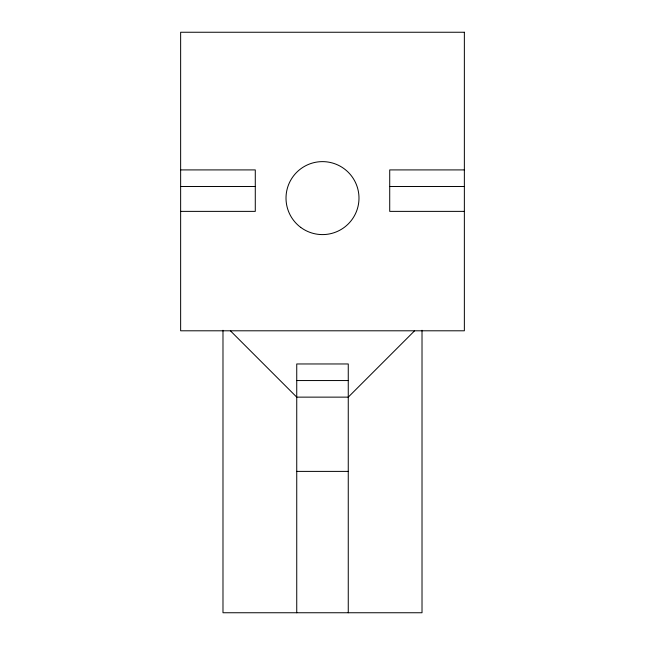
<?xml version="1.0" encoding="UTF-8"?>
<svg xmlns="http://www.w3.org/2000/svg" width="645" height="645" viewBox="0 0 645 645"><rect width="100%" height="100%" fill="white"/><g stroke="black" fill="none" stroke-linecap="round" stroke-linejoin="round"><path stroke-width="0.97" d="M414.598 330.796L348.26 397.135L296.74 397.135L230.402 330.796M180.64 169.909L255.283 169.909L255.283 211.375L180.64 211.375M464.36 169.909L389.717 169.909L389.717 211.375L464.36 211.375M180.64 186.494L255.283 186.494M389.717 186.494L464.36 186.494M296.74 380.55L348.26 380.55M296.74 471.39L348.26 471.39M422.015 330.288L422.015 612.75L222.985 612.75L222.985 330.288M348.26 612.75L348.26 363.965L296.74 363.965L296.74 612.75M464.36 32.25L180.64 32.25L180.64 330.796L464.36 330.796L464.36 32.25M300.723 227.387A36.491 36.491 0 0 0 358.741 202.328A36.491 36.491 0 0 0 308.028 164.612A36.491 36.491 0 0 0 300.723 227.387"/></g></svg>
